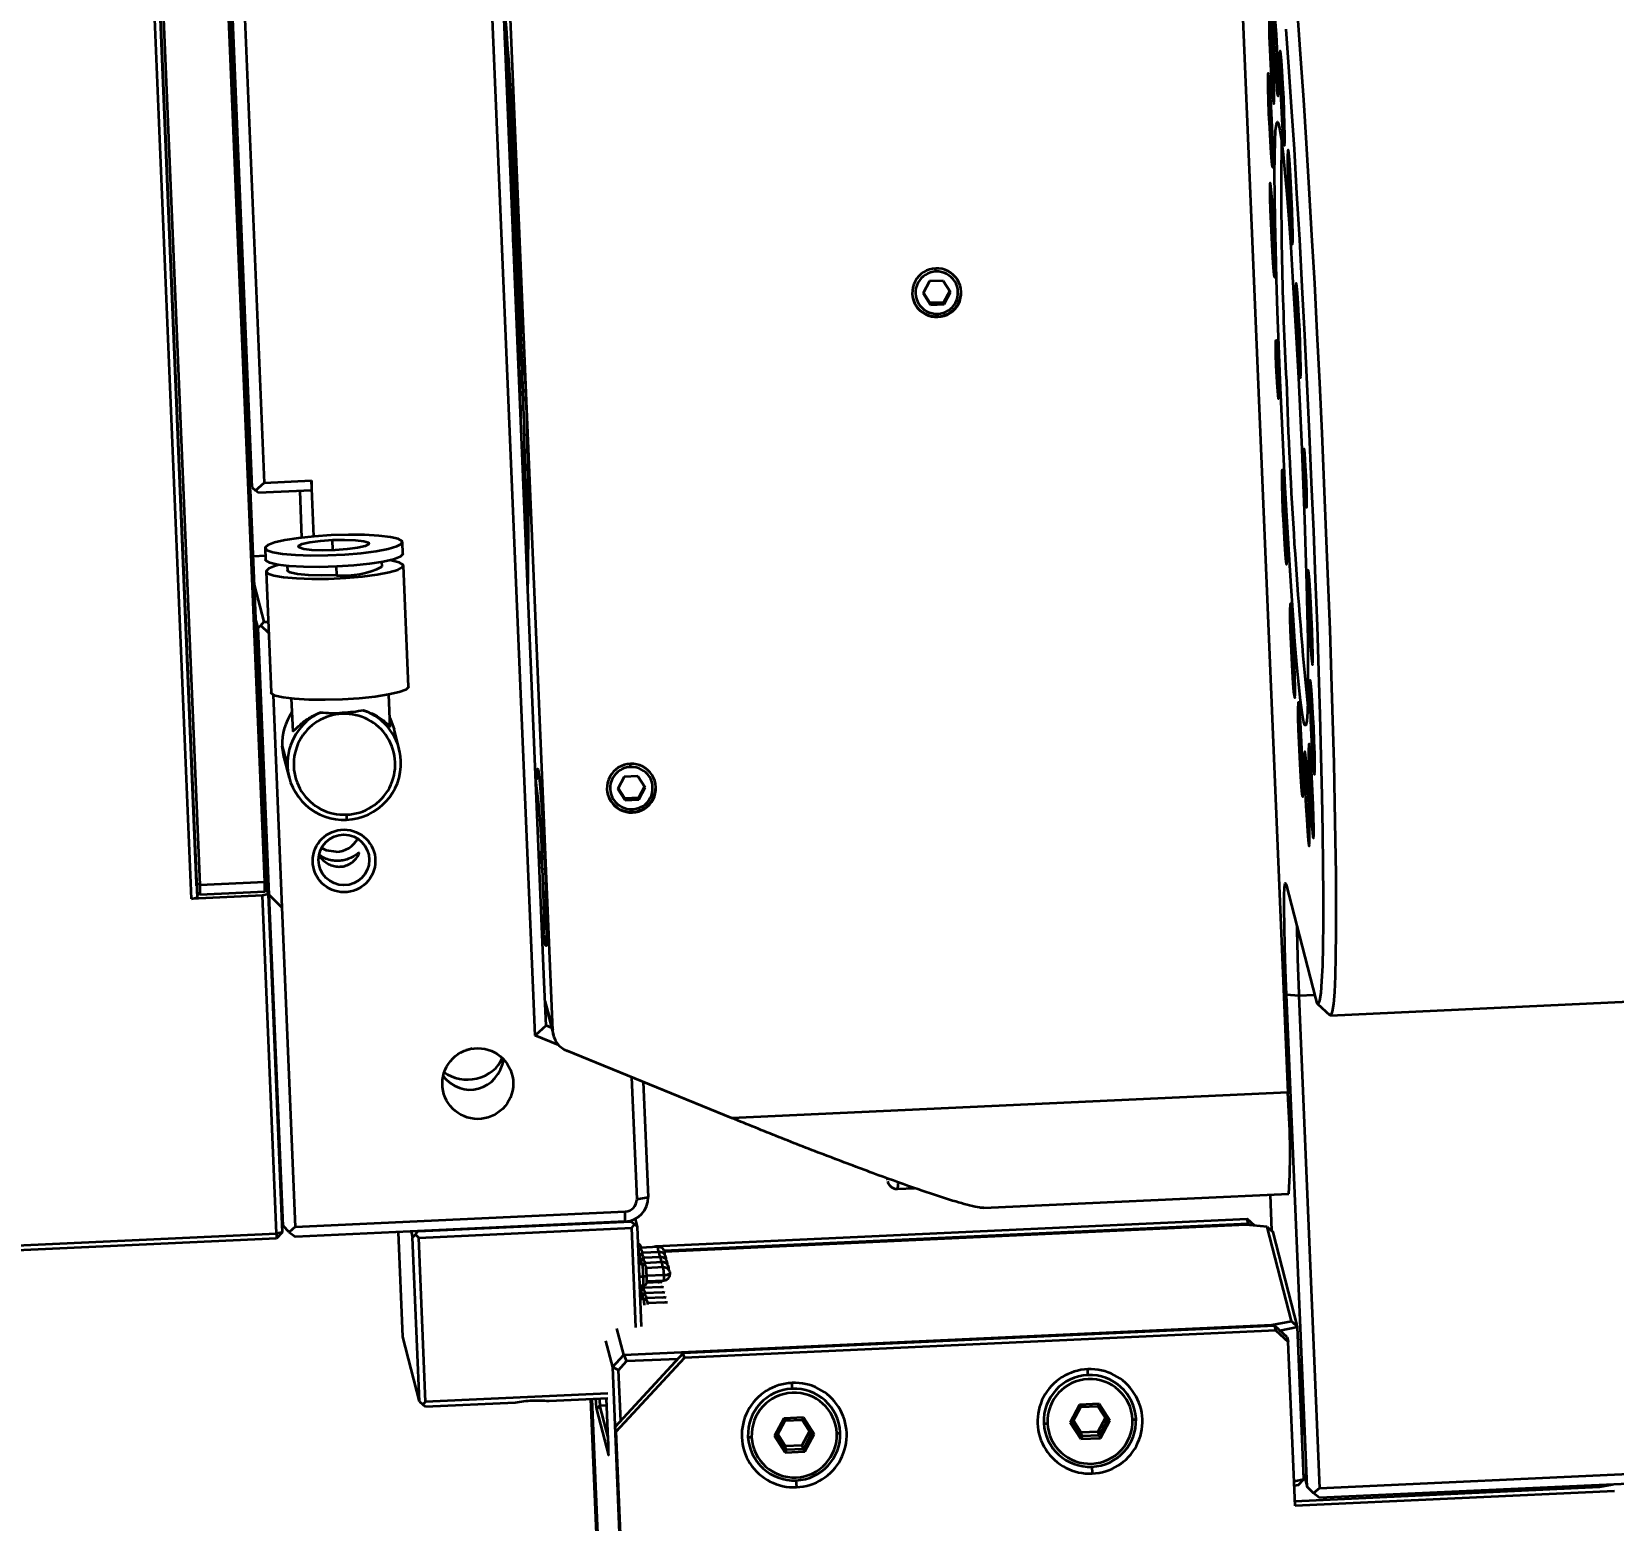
# Model space of a CAD drawing. Header units: millimetres. Extents: x 0 to 420, y 0 to 297.
# Drawn here: x 133.878 to 135.213, y 161.944 to 163.2 of the extents above; entities that cross this region are included whole.
import ezdxf

# ---------------------------------------------------------------- set-up
doc = ezdxf.new("R2010")
doc.units = ezdxf.units.MM
doc.layers.add('尺寸线层', color=150, linetype='Continuous')
doc.styles.add('SLDTEXTSTYLE2', font='TXT', dxfattribs={"width": 0.7})
doc.dimstyles.new('SLDDIMSTYLE0', dxfattribs={"dimtxt": 3.5, "dimasz": 3.302, "dimexe": 0, "dimexo": 0.0625, "dimgap": 0.875, "dimtad": 1, "dimdec": 1, "dimlfac": 100, "dimrnd": 1e-09, "dimzin": 12, "dimdsep": 46, "dimtxsty": 'SLDTEXTSTYLE2', "dimsah": 1, "dimcen": 0.09, "dimadec": 0, "dimazin": 3, "dimtfac": 1, "dimtdec": 3, "dimtofl": 0, "dimtmove": 0, "dimatfit": 3, "dimfxl": 0, "dimfrac": 2, "dimtolj": 1, "dimtzin": 12, "dimarcsym": 0})

# ---------------------------------------------------------------- blocks, each defined once
blk = doc.blocks.new('_D_7')
at = {"layer": '尺寸线层'}
for p, q in [((70.597, 160.4022), (70.597, 246.1922)), ((332.8156, 175.1167), (332.8156, 246.1922)), ((332.8156, 245.1922), (70.597, 245.1922))]:
    blk.add_line(p, q, dxfattribs=at)
for points in [[(70.597, 245.1922), (73.899, 244.6842), (73.899, 245.7002)], [(332.8156, 245.1922), (329.5136, 245.7002), (329.5136, 244.6842)]]:
    blk.add_solid(points, dxfattribs=at)
at = {"layer": '尺寸线层', "insert": (202.8758, 249.704), "char_height": 3.5, "attachment_point": 1, "style": 'SLDTEXTSTYLE2'}
blk.add_mtext('26221.85', dxfattribs=at)

msp = doc.modelspace()

# ---------------------------------------------------------------- linework, layer by layer
at = {"color": 7, "linetype": 'Continuous', "lineweight": 35}
for p, q in [((134.8812, 163.6789), (134.9385, 162.3046)), ((134.3032, 162.3528), (134.2511, 163.6012)), ((134.3181, 162.3571), (134.2675, 163.5694)), ((134.0473, 163.474), (134.0746, 162.8191)), ((134.0132, 162.468), (133.9719, 163.4597)), ((133.9767, 163.4599), (134.018, 162.469)), ((134.0645, 162.8151), (134.0374, 163.4651)), ((134.0176, 162.481), (133.9773, 163.4479)), ((133.9798, 163.4486), (134.0202, 162.4798)), ((134.0752, 162.4823), (134.0347, 163.4512)), ((134.3054, 162.532), (134.2681, 163.4258)), ((134.0381, 163.4064), (134.05, 163.1208)), ((134.0504, 163.1098), (134.0624, 162.8243)), ((134.6415, 162.9972), (134.6413, 162.9998)), ((134.6361, 162.989), (134.6307, 162.9789)), ((134.6307, 162.9789), (134.6369, 162.9692)), ((134.6365, 162.9707), (134.631, 162.9793)), ((134.6476, 162.9895), (134.6361, 162.989)), ((134.6538, 162.9799), (134.6476, 162.9895)), ((134.6532, 162.9809), (134.6481, 162.9712)), ((134.6484, 162.9698), (134.6538, 162.9799)), ((134.6481, 162.9712), (134.6365, 162.9707)), ((134.6365, 162.9707), (134.6369, 162.9692)), ((134.6369, 162.9692), (134.6484, 162.9698)), ((134.6484, 162.9698), (134.6481, 162.9712)), ((134.2904, 162.9646), (134.2924, 162.9647)), ((134.643, 162.9616), (134.643, 162.9593)), ((134.643, 162.9593), (134.6431, 162.959)), ((134.0623, 162.8234), (134.0645, 162.8151)), ((134.0672, 162.8124), (134.0746, 162.8191)), ((134.0746, 162.8191), (134.1146, 162.8209)), ((134.1165, 162.7738), (134.1146, 162.8209)), ((134.1146, 162.8209), (134.1146, 162.8125)), ((134.0628, 162.8132), (134.0747, 162.5277)), ((134.0645, 162.8151), (134.0672, 162.8124)), ((134.0697, 162.8104), (134.0672, 162.8124)), ((134.1146, 162.8125), (134.0697, 162.8104)), ((134.1046, 162.812), (134.1062, 162.7728)), ((134.1326, 162.7621), (134.1322, 162.7708)), ((134.1917, 162.759), (134.1913, 162.7689)), ((134.0757, 162.7574), (134.0652, 162.7569)), ((134.0754, 162.764), (134.0758, 162.7542)), ((134.1741, 162.7484), (134.174, 162.7522)), ((134.0762, 162.7443), (134.0805, 162.6421)), ((134.094, 162.7488), (134.0942, 162.745)), ((134.1353, 162.7483), (134.1356, 162.741)), ((134.1964, 162.6469), (134.1921, 162.7491)), ((134.0662, 162.7328), (134.0742, 162.7016)), ((134.0694, 162.6965), (134.0673, 162.7045)), ((134.0719, 162.6987), (134.0694, 162.6965)), ((134.0719, 162.6987), (134.0742, 162.7016)), ((134.0784, 162.6921), (134.0719, 162.6987)), ((134.0742, 162.7016), (134.078, 162.7018)), ((134.0788, 162.4715), (134.0694, 162.6965)), ((134.0821, 162.6402), (134.0896, 162.4607)), ((134.0975, 162.6369), (134.0987, 162.6093)), ((134.181, 162.6127), (134.1798, 162.6403)), ((134.1405, 162.6249), (134.1406, 162.624)), ((134.1886, 162.5942), (134.1843, 162.6111)), ((134.0899, 162.5969), (134.0942, 162.58)), ((134.0913, 162.5871), (134.0957, 162.5702)), ((134.3838, 162.5792), (134.3837, 162.5818)), ((134.3067, 162.5714), (134.3039, 162.5684)), ((134.3784, 162.571), (134.373, 162.5608)), ((134.3899, 162.5715), (134.3784, 162.571)), ((134.3961, 162.5619), (134.3899, 162.5715)), ((134.373, 162.5608), (134.3792, 162.5512)), ((134.3789, 162.5526), (134.3733, 162.5613)), ((134.3904, 162.5532), (134.3789, 162.5526)), ((134.3789, 162.5526), (134.3792, 162.5512)), ((134.3792, 162.5512), (134.3908, 162.5517)), ((134.3955, 162.5629), (134.3904, 162.5532)), ((134.3904, 162.5532), (134.3908, 162.5517)), ((134.3908, 162.5517), (134.3961, 162.5619)), ((134.1441, 162.539), (134.1441, 162.5348)), ((134.3853, 162.5436), (134.3853, 162.5413)), ((134.3854, 162.5409), (134.3853, 162.5413)), ((134.311, 162.3976), (134.3054, 162.532)), ((134.0752, 162.5166), (134.0766, 162.4832)), ((134.307, 162.5036), (134.3067, 162.5036)), ((134.3093, 162.4935), (134.3116, 162.4933)), ((134.0202, 162.4798), (134.0176, 162.481)), ((134.0176, 162.4789), (134.0176, 162.481)), ((134.0203, 162.4713), (134.0178, 162.4736)), ((134.0202, 162.4798), (134.0752, 162.4823)), ((134.0202, 162.4798), (134.0203, 162.4713)), ((134.0752, 162.4738), (134.0203, 162.4713)), ((134.0779, 162.4718), (134.0731, 162.4708)), ((134.0766, 162.4832), (134.0752, 162.4823)), ((134.0752, 162.4738), (134.0752, 162.4823)), ((134.0766, 162.4755), (134.0752, 162.4738)), ((134.0766, 162.4832), (134.0766, 162.4755)), ((134.0766, 162.4769), (134.0779, 162.4718)), ((134.0779, 162.4718), (134.0898, 162.1865)), ((134.0788, 162.4715), (134.0896, 162.4607)), ((134.0905, 162.1922), (134.0788, 162.4715)), ((134.9371, 162.4801), (134.9618, 162.3843)), ((134.0731, 162.4708), (134.0132, 162.468)), ((134.0132, 162.468), (134.018, 162.469)), ((134.085, 162.1856), (134.0731, 162.4708)), ((134.0896, 162.4607), (134.1008, 162.1913)), ((134.3099, 162.4375), (134.313, 162.4347)), ((134.3125, 162.361), (134.311, 162.3976)), ((134.3116, 162.382), (134.3181, 162.3571)), ((134.3117, 162.38), (134.3187, 162.353)), ((134.9549, 161.9719), (134.9375, 162.3871)), ((134.9479, 162.3861), (134.9375, 162.3871)), ((134.9611, 162.3868), (134.9479, 162.3861)), ((134.9479, 162.3861), (134.9652, 161.9709)), ((134.9637, 162.3795), (134.9741, 162.3699)), ((134.9746, 162.3697), (135.2542, 162.3826)), ((134.3125, 162.361), (134.3032, 162.3528)), ((134.3232, 162.3446), (134.3032, 162.3528)), ((134.3171, 162.3591), (134.3125, 162.361)), ((134.4694, 162.283), (134.3303, 162.3397)), ((134.3847, 162.3175), (134.389, 162.2145)), ((134.3945, 162.3135), (134.3986, 162.2164)), ((134.9385, 162.3046), (134.4694, 162.283)), ((134.6009, 162.231), (134.6005, 162.2315)), ((134.6091, 162.2233), (134.6236, 162.2239)), ((134.6819, 162.2072), (134.9394, 162.2191)), ((134.9236, 162.2183), (134.9248, 162.1881)), ((134.389, 162.2145), (134.3986, 162.2164)), ((134.0894, 162.1962), (134.0905, 162.1922)), ((134.0958, 162.1868), (134.0905, 162.1922)), ((134.1008, 162.1913), (134.0958, 162.1868)), ((134.1008, 162.1913), (134.3794, 162.2041)), ((134.3794, 162.1957), (134.1009, 162.1828)), ((134.2047, 162.1876), (134.3844, 162.1959)), ((134.3794, 162.1957), (134.3794, 162.2041)), ((134.3844, 162.1959), (134.3843, 162.1965)), ((134.3871, 162.1932), (134.3844, 162.1959)), ((134.3848, 162.1903), (134.3871, 162.1932)), ((134.3896, 162.1912), (134.3871, 162.1932)), ((134.3896, 162.1912), (134.3879, 162.198)), ((134.3931, 162.1072), (134.3896, 162.1912)), ((134.4049, 162.175), (134.9042, 162.1981)), ((134.4122, 162.1713), (134.9052, 162.1941)), ((134.9034, 162.193), (134.4126, 162.1703)), ((134.9211, 162.1913), (134.9034, 162.193)), ((134.9052, 162.1941), (134.9042, 162.1981)), ((134.9105, 162.1923), (134.9042, 162.1981)), ((134.9052, 162.1941), (134.9068, 162.1927)), ((134.9416, 162.1118), (134.9211, 162.1913)), ((134.9211, 162.1913), (134.9262, 162.1869)), ((133.5558, 162.1612), (134.085, 162.1856)), ((134.0851, 162.1814), (133.5559, 162.1569)), ((134.0898, 162.1865), (134.085, 162.1856)), ((134.085, 162.1856), (134.0851, 162.1814)), ((134.0898, 162.1865), (134.0851, 162.1814)), ((134.0958, 162.1868), (134.1009, 162.1828)), ((134.1917, 162.0984), (134.188, 162.1868)), ((134.1986, 162.1873), (134.1999, 162.1824)), ((134.1999, 162.1824), (134.2024, 162.1847)), ((134.2057, 162.044), (134.1999, 162.1824)), ((134.2024, 162.1847), (134.2047, 162.1876)), ((134.2051, 162.182), (134.2024, 162.1847)), ((134.2051, 162.182), (134.3848, 162.1903)), ((134.2109, 162.0435), (134.2051, 162.182)), ((134.3883, 162.1062), (134.3848, 162.1903)), ((134.9468, 162.1068), (134.9262, 162.1869)), ((134.3905, 162.1727), (134.3904, 162.1727)), ((134.3917, 162.1684), (134.3906, 162.1683)), ((134.4071, 162.1743), (134.3926, 162.1736)), ((134.4082, 162.17), (134.3937, 162.1693)), ((134.4093, 162.1657), (134.3948, 162.165)), ((134.4049, 162.175), (134.4041, 162.1741)), ((134.4049, 162.175), (134.4051, 162.1742)), ((134.3928, 162.1641), (134.3907, 162.164)), ((134.3939, 162.1598), (134.3909, 162.1597)), ((134.4104, 162.1614), (134.3959, 162.1607)), ((134.4115, 162.1571), (134.397, 162.1564)), ((134.3914, 162.1494), (134.3946, 162.1495)), ((134.3917, 162.1417), (134.3947, 162.1418)), ((134.3929, 162.1387), (134.3918, 162.1387)), ((134.4094, 162.1403), (134.3949, 162.1397)), ((134.3975, 162.1502), (134.412, 162.1508)), ((134.3975, 162.1454), (134.412, 162.1461)), ((134.4083, 162.1446), (134.3975, 162.1441)), ((134.394, 162.1344), (134.392, 162.1343)), ((134.3951, 162.1301), (134.3922, 162.13)), ((134.4105, 162.136), (134.3961, 162.1354)), ((134.4116, 162.1317), (134.3972, 162.1311)), ((134.4127, 162.1274), (134.3983, 162.1268)), ((134.9251, 162.1086), (134.9416, 162.1118)), ((134.9416, 162.1118), (134.9468, 162.1068)), ((134.2057, 162.044), (134.1917, 162.0984)), ((134.3781, 162.0833), (134.3723, 162.1055)), ((134.3781, 162.0833), (134.9251, 162.1086)), ((134.9275, 162.1077), (134.4282, 162.0846)), ((134.9285, 162.1037), (134.4293, 162.0806)), ((134.9256, 162.1076), (134.9251, 162.1086)), ((134.9285, 162.1037), (134.9275, 162.1077)), ((134.9379, 162.0983), (134.9275, 162.1077)), ((134.9285, 162.1037), (134.9389, 162.0942)), ((134.9317, 162.1038), (134.9468, 162.1068)), ((134.9379, 162.0983), (134.9389, 162.0942)), ((134.9522, 161.9783), (134.9468, 162.1068)), ((134.3628, 162.0951), (134.3685, 162.073)), ((134.4282, 162.0846), (134.3708, 162.0225)), ((134.4293, 162.0806), (134.4282, 162.0846)), ((134.9447, 161.9558), (134.9389, 162.0942)), ((134.3685, 162.073), (134.3781, 162.0833)), ((134.3737, 162.0704), (134.3685, 162.073)), ((134.3685, 162.073), (134.3985, 161.3533)), ((134.3718, 162.0185), (134.4293, 162.0806)), ((134.3737, 162.0704), (134.3805, 162.0778)), ((134.3781, 162.0833), (134.3805, 162.0778)), ((134.4237, 162.0797), (134.3805, 162.0778)), ((134.7698, 162.0661), (134.7698, 162.0711)), ((134.9481, 162.0797), (134.948, 162.0797)), ((134.3755, 162.0276), (134.3737, 162.0704)), ((134.5202, 162.0545), (134.5202, 162.0596)), ((134.3646, 162.0506), (134.2109, 162.0435)), ((134.3646, 162.0464), (134.3151, 162.0441)), ((134.3648, 161.6988), (134.3503, 162.0458)), ((134.3656, 161.6989), (134.3512, 162.0458)), ((134.3658, 161.6989), (134.3514, 162.0458)), ((134.365, 162.0118), (134.3636, 162.0464)), ((134.9494, 162.0454), (134.9501, 162.0455)), ((134.2057, 162.044), (134.2084, 162.0413)), ((134.2084, 162.0413), (134.2109, 162.0435)), ((134.2109, 162.0393), (134.2084, 162.0413)), ((134.2864, 162.0428), (134.2109, 162.0393)), ((134.358, 162.0404), (134.3551, 162.0373)), ((134.3551, 162.0373), (134.3651, 161.9987)), ((134.358, 162.0404), (134.3638, 162.0407)), ((134.3649, 162.0135), (134.358, 162.0404)), ((134.7627, 162.041), (134.7549, 162.0263)), ((134.7571, 162.0267), (134.7638, 162.0394)), ((134.7794, 162.0418), (134.7627, 162.041)), ((134.7638, 162.0394), (134.7627, 162.041)), ((134.7638, 162.0394), (134.7782, 162.0401)), ((134.7782, 162.0401), (134.7794, 162.0418)), ((134.7782, 162.0401), (134.786, 162.028)), ((134.7883, 162.0279), (134.7794, 162.0418)), ((134.3718, 162.0185), (134.3708, 162.0225)), ((134.3708, 162.0225), (134.399, 161.3469)), ((134.4005, 161.3314), (134.3718, 162.0185)), ((134.5131, 162.0295), (134.5053, 162.0148)), ((134.5075, 162.0152), (134.5142, 162.0279)), ((134.5298, 162.0303), (134.5131, 162.0295)), ((134.5142, 162.0279), (134.5131, 162.0295)), ((134.5142, 162.0279), (134.5286, 162.0285)), ((134.5286, 162.0285), (134.5298, 162.0303)), ((134.5286, 162.0285), (134.5364, 162.0165)), ((134.5288, 162.0071), (134.5349, 162.0187)), ((134.5387, 162.0163), (134.5298, 162.0303)), ((134.7571, 162.0267), (134.7549, 162.0263)), ((134.7549, 162.0263), (134.7639, 162.0124)), ((134.7649, 162.0147), (134.7571, 162.0267)), ((134.7577, 162.0278), (134.764, 162.018)), ((134.764, 162.018), (134.7784, 162.0186)), ((134.7649, 162.0147), (134.764, 162.018)), ((134.7784, 162.0186), (134.7846, 162.0302)), ((134.7793, 162.0153), (134.7784, 162.0186)), ((134.786, 162.028), (134.7793, 162.0153)), ((134.7806, 162.0131), (134.7883, 162.0279)), ((134.7883, 162.0279), (134.786, 162.028)), ((134.9505, 162.0198), (134.9509, 162.0198)), ((134.5075, 162.0152), (134.5053, 162.0148)), ((134.5053, 162.0148), (134.5143, 162.0008)), ((134.5153, 162.0032), (134.5075, 162.0152)), ((134.5081, 162.0163), (134.5144, 162.0064)), ((134.5144, 162.0064), (134.5288, 162.0071)), ((134.5153, 162.0032), (134.5144, 162.0064)), ((134.5297, 162.0038), (134.5288, 162.0071)), ((134.5364, 162.0165), (134.5297, 162.0038)), ((134.531, 162.0016), (134.5387, 162.0163)), ((134.5387, 162.0163), (134.5364, 162.0165)), ((134.7649, 162.0147), (134.7639, 162.0124)), ((134.7639, 162.0124), (134.7806, 162.0131)), ((134.7793, 162.0153), (134.7649, 162.0147)), ((134.7793, 162.0153), (134.7806, 162.0131)), ((134.3651, 161.9987), (134.3652, 161.9989)), ((134.5153, 162.0032), (134.5143, 162.0008)), ((134.5143, 162.0008), (134.531, 162.0016)), ((134.5297, 162.0038), (134.5153, 162.0032)), ((134.5297, 162.0038), (134.531, 162.0016)), ((134.5234, 161.9774), (134.5239, 161.9716)), ((134.7731, 161.989), (134.7735, 161.9831)), ((134.9438, 161.9766), (134.9522, 161.9783)), ((134.9473, 161.9734), (134.9522, 161.9783)), ((134.952, 161.983), (134.9549, 161.9719)), ((134.9652, 161.9709), (135.2448, 161.9838)), ((134.9473, 161.9734), (134.944, 161.9727)), ((134.9445, 161.9599), (135.2016, 161.9718)), ((135.2143, 161.9683), (134.9447, 161.9558)), ((134.9602, 161.9665), (134.9549, 161.9719)), ((134.9652, 161.9709), (134.9602, 161.9665)), ((134.9652, 161.9625), (134.9602, 161.9665)), ((135.2448, 161.9754), (134.9652, 161.9625)), ((135.1829, 161.9725), (135.183, 161.9709)), ((135.1969, 161.9732), (135.197, 161.9715)), ((135.2016, 161.9718), (135.2124, 161.9739))]:
    msp.add_line(p, q, dxfattribs=at)
at = {"color": 7, "linetype": 'Continuous', "lineweight": 35, "flags": 128}
for points in [[(134.9269, 163.1908), (134.9274, 163.1789), (134.9281, 163.1675), (134.9287, 163.1577), (134.9293, 163.1504), (134.9299, 163.1461), (134.9303, 163.1453), (134.9305, 163.148), (134.9306, 163.154), (134.9304, 163.1628), (134.9301, 163.1735), (134.9296, 163.1853), (134.929, 163.1971), (134.9283, 163.2078), (134.9277, 163.2165), (134.9271, 163.2224), (134.9266, 163.225), (134.9263, 163.224), (134.9261, 163.2196), (134.9262, 163.2121), (134.9265, 163.2022), (134.9269, 163.1908)], [(134.9234, 163.1843), (134.9239, 163.1723), (134.9246, 163.161), (134.9252, 163.1512), (134.9258, 163.1438), (134.9264, 163.1395), (134.9268, 163.1387), (134.927, 163.1414), (134.927, 163.1474), (134.9269, 163.1562), (134.9265, 163.167), (134.9261, 163.1788), (134.9255, 163.1905), (134.9248, 163.2012), (134.9242, 163.2099), (134.9236, 163.2158), (134.9231, 163.2184), (134.9228, 163.2174), (134.9226, 163.213), (134.9227, 163.2055), (134.9229, 163.1957), (134.9234, 163.1843)], [(134.9471, 163.2089), (134.9494, 163.1766), (134.9518, 163.1421), (134.9541, 163.1056), (134.9564, 163.0675), (134.9587, 163.0279), (134.961, 162.9871), (134.9631, 162.9456), (134.9652, 162.9034), (134.9672, 162.861), (134.9691, 162.8187), (134.9708, 162.7768), (134.9724, 162.7355), (134.9739, 162.6951), (134.9752, 162.6561), (134.9763, 162.6185), (134.9773, 162.5828), (134.978, 162.5491), (134.9786, 162.5178), (134.979, 162.4889), (134.9792, 162.4628), (134.9792, 162.4397), (134.9789, 162.4196), (134.9785, 162.4028), (134.9779, 162.3893), (134.9771, 162.3793), (134.9761, 162.3728), (134.975, 162.3699), (134.9741, 162.3699)], [(134.9618, 162.3843), (134.9632, 162.3801), (134.9645, 162.3794), (134.9657, 162.3823), (134.9666, 162.3886), (134.9674, 162.3984), (134.968, 162.4116), (134.9684, 162.4281), (134.9686, 162.4478), (134.9686, 162.4705), (134.9685, 162.4961), (134.9681, 162.5243), (134.9675, 162.5551), (134.9668, 162.5881), (134.9659, 162.6231), (134.9647, 162.6599), (134.9635, 162.6982), (134.962, 162.7377), (134.9605, 162.7781), (134.9587, 162.8193), (134.9569, 162.8607), (134.955, 162.9023), (134.9529, 162.9436), (134.9508, 162.9843), (134.9486, 163.0242), (134.9463, 163.063), (134.9441, 163.1004), (134.9418, 163.1362), (134.9395, 163.17), (134.9372, 163.2016)], [(134.9324, 163.1492), (134.933, 163.1373), (134.9336, 163.1259), (134.9342, 163.1161), (134.9349, 163.1088), (134.9354, 163.1045), (134.9358, 163.1037), (134.936, 163.1064), (134.9361, 163.1124), (134.9359, 163.1212), (134.9356, 163.1319), (134.9351, 163.1437), (134.9345, 163.1555), (134.9338, 163.1662), (134.9332, 163.1749), (134.9326, 163.1808), (134.9321, 163.1834), (134.9318, 163.1824), (134.9317, 163.178), (134.9317, 163.1705), (134.932, 163.1606), (134.9324, 163.1492)], [(134.9224, 163.1305), (134.923, 163.1186), (134.9236, 163.1073), (134.9242, 163.0975), (134.9249, 163.0901), (134.9254, 163.0858), (134.9258, 163.085), (134.926, 163.0877), (134.9261, 163.0937), (134.9259, 163.1025), (134.9256, 163.1133), (134.9251, 163.125), (134.9245, 163.1368), (134.9238, 163.1475), (134.9232, 163.1562), (134.9226, 163.1621), (134.9221, 163.1647), (134.9218, 163.1637), (134.9217, 163.1593), (134.9217, 163.1518), (134.922, 163.1419), (134.9224, 163.1305)], [(134.9321, 162.9052), (134.931, 162.9348), (134.9299, 162.9634), (134.9291, 162.9907), (134.9284, 163.0163), (134.9279, 163.0398), (134.9276, 163.0609), (134.9274, 163.0794), (134.9275, 163.0948), (134.9278, 163.1071), (134.9283, 163.1161), (134.9289, 163.1215), (134.9298, 163.1235), (134.9308, 163.1218), (134.9319, 163.1166), (134.9332, 163.1079), (134.9346, 163.0959), (134.9361, 163.0806), (134.9377, 163.0624), (134.9393, 163.0415), (134.941, 163.0182), (134.9426, 162.9927), (134.9443, 162.9655), (134.9459, 162.937), (134.9475, 162.9075), (134.9489, 162.8774), (134.9503, 162.8473), (134.9516, 162.8174), (134.9527, 162.7882), (134.9536, 162.7602), (134.9544, 162.7337), (134.955, 162.7091), (134.9554, 162.6868), (134.9556, 162.667), (134.9556, 162.65), (134.9555, 162.6361), (134.9551, 162.6254), (134.9545, 162.6182), (134.9538, 162.6145), (134.9529, 162.6144), (134.9518, 162.6178), (134.9506, 162.6248), (134.9492, 162.6352), (134.9478, 162.6488), (134.9462, 162.6656), (134.9446, 162.6852), (134.943, 162.7073), (134.9413, 162.7318), (134.9396, 162.7581), (134.938, 162.7861), (134.9364, 162.8151), (134.9349, 162.845), (134.9335, 162.8751), (134.9321, 162.9052)], [(134.9391, 163.0658), (134.9396, 163.0539), (134.9403, 163.0425), (134.9409, 163.0327), (134.9416, 163.0253), (134.9421, 163.0211), (134.9425, 163.0202), (134.9427, 163.023), (134.9428, 163.029), (134.9426, 163.0378), (134.9423, 163.0485), (134.9418, 163.0603), (134.9412, 163.0721), (134.9405, 163.0828), (134.9399, 163.0915), (134.9393, 163.0974), (134.9388, 163.0999), (134.9385, 163.099), (134.9384, 163.0946), (134.9384, 163.0871), (134.9387, 163.0772), (134.9391, 163.0658)], [(134.9241, 163.0378), (134.9247, 163.0259), (134.9253, 163.0145), (134.926, 163.0047), (134.9266, 162.9974), (134.9271, 162.9931), (134.9275, 162.9923), (134.9278, 162.995), (134.9278, 163.001), (134.9276, 163.0098), (134.9273, 163.0205), (134.9268, 163.0323), (134.9262, 163.0441), (134.9256, 163.0548), (134.9249, 163.0635), (134.9243, 163.0694), (134.9238, 163.072), (134.9235, 163.071), (134.9234, 163.0666), (134.9234, 163.0591), (134.9237, 163.0492), (134.9241, 163.0378)], [(134.2869, 162.9781), (134.2858, 163.0047), (134.2848, 163.0244)], [(134.9459, 162.9532), (134.9465, 162.9413), (134.9471, 162.93), (134.9478, 162.9202), (134.9484, 162.9128), (134.9489, 162.9085), (134.9493, 162.9077), (134.9496, 162.9104), (134.9496, 162.9164), (134.9494, 162.9252), (134.9491, 162.936), (134.9486, 162.9477), (134.948, 162.9595), (134.9474, 162.9702), (134.9467, 162.9789), (134.9461, 162.9848), (134.9456, 162.9874), (134.9453, 162.9864), (134.9452, 162.982), (134.9453, 162.9745), (134.9455, 162.9646), (134.9459, 162.9532)], [(134.2886, 162.9334), (134.288, 162.952), (134.2869, 162.9781)], [(134.9307, 162.9109), (134.931, 162.9017), (134.9311, 162.8945), (134.9311, 162.8903), (134.9308, 162.8898), (134.9303, 162.893), (134.9298, 162.8996), (134.9293, 162.9084), (134.9288, 162.9181), (134.9285, 162.9273), (134.9284, 162.9345), (134.9284, 162.9387), (134.9287, 162.9392), (134.9291, 162.936), (134.9297, 162.9295), (134.9302, 162.9207), (134.9307, 162.9109)], [(134.9524, 162.8265), (134.9529, 162.8168), (134.9534, 162.808), (134.954, 162.8015), (134.9544, 162.7982), (134.9547, 162.7988), (134.9547, 162.803), (134.9546, 162.8102), (134.9543, 162.8194), (134.9538, 162.8291), (134.9533, 162.8379), (134.9528, 162.8444), (134.9523, 162.8477), (134.952, 162.8472), (134.952, 162.843), (134.9521, 162.8357), (134.9524, 162.8265)], [(134.9342, 162.7957), (134.9348, 162.7838), (134.9354, 162.7724), (134.9361, 162.7626), (134.9367, 162.7552), (134.9372, 162.7509), (134.9376, 162.7501), (134.9379, 162.7528), (134.9379, 162.7589), (134.9377, 162.7676), (134.9374, 162.7784), (134.9369, 162.7902), (134.9363, 162.802), (134.9357, 162.8127), (134.935, 162.8213), (134.9344, 162.8272), (134.9339, 162.8298), (134.9336, 162.8289), (134.9335, 162.8244), (134.9335, 162.817), (134.9338, 162.8071), (134.9342, 162.7957)], [(134.1312, 162.7748), (134.1169, 162.7738), (134.1036, 162.7724), (134.0921, 162.7707), (134.0833, 162.7687), (134.0776, 162.7665), (134.0754, 162.7643), (134.0769, 162.7623), (134.0818, 162.7605), (134.0901, 162.7591), (134.101, 162.7582), (134.114, 162.7578), (134.1282, 162.7579), (134.1427, 162.7586), (134.1566, 162.7597), (134.1691, 162.7613), (134.1793, 162.7632), (134.1866, 162.7654), (134.1906, 162.7675), (134.191, 162.7697), (134.1878, 162.7716), (134.1811, 162.7732), (134.1714, 162.7743), (134.1594, 162.775), (134.1457, 162.7752), (134.1312, 162.7748)], [(134.1344, 162.7622), (134.1241, 162.762), (134.1149, 162.7623), (134.108, 162.7631), (134.104, 162.7644), (134.1036, 162.7658), (134.1068, 162.7674), (134.1132, 162.7689), (134.1221, 162.77), (134.1322, 162.7708)], [(134.1322, 162.7708), (134.1425, 162.771), (134.1517, 162.7706), (134.1587, 162.7698), (134.1626, 162.7686), (134.163, 162.7671), (134.1598, 162.7655), (134.1534, 162.7641), (134.1446, 162.7629), (134.1344, 162.7622)], [(134.1359, 162.7483), (134.1214, 162.7479), (134.1077, 162.748), (134.0957, 162.7487), (134.086, 162.7499), (134.0793, 162.7515), (134.0761, 162.7534), (134.0758, 162.7542)], [(134.0872, 162.7497), (134.0841, 162.7489), (134.0784, 162.7467), (134.0762, 162.7445), (134.0777, 162.7425), (134.0827, 162.7407), (134.0909, 162.7393), (134.1019, 162.7384), (134.1148, 162.738), (134.129, 162.7381), (134.1435, 162.7388), (134.1575, 162.74), (134.1699, 162.7416), (134.1801, 162.7435), (134.1875, 162.7456), (134.1914, 162.7478), (134.1918, 162.7499), (134.1886, 162.7518), (134.1819, 162.7534), (134.1807, 162.7536)], [(134.1917, 162.759), (134.1917, 162.7587), (134.1895, 162.7566), (134.1838, 162.7544), (134.175, 162.7524), (134.1635, 162.7506), (134.1502, 162.7492), (134.1359, 162.7483)], [(134.1356, 162.741), (134.1232, 162.7407), (134.1119, 162.741), (134.1027, 162.7418), (134.0966, 162.7432), (134.0942, 162.7448), (134.0942, 162.745)], [(134.956, 162.7111), (134.9566, 162.6992), (134.9572, 162.6878), (134.9579, 162.678), (134.9585, 162.6707), (134.959, 162.6664), (134.9594, 162.6655), (134.9597, 162.6683), (134.9597, 162.6743), (134.9595, 162.6831), (134.9592, 162.6938), (134.9587, 162.7056), (134.9581, 162.7174), (134.9575, 162.7281), (134.9568, 162.7368), (134.9562, 162.7427), (134.9557, 162.7452), (134.9554, 162.7443), (134.9553, 162.7399), (134.9554, 162.7324), (134.9556, 162.7225), (134.956, 162.7111)], [(134.9411, 162.6831), (134.9416, 162.6712), (134.9422, 162.6598), (134.9429, 162.65), (134.9435, 162.6427), (134.9441, 162.6384), (134.9445, 162.6376), (134.9447, 162.6403), (134.9447, 162.6463), (134.9446, 162.6551), (134.9442, 162.6658), (134.9438, 162.6776), (134.9432, 162.6894), (134.9425, 162.7001), (134.9418, 162.7088), (134.9413, 162.7147), (134.9408, 162.7173), (134.9405, 162.7163), (134.9403, 162.7119), (134.9404, 162.7044), (134.9406, 162.6945), (134.9411, 162.6831)], [(134.1964, 162.6469), (134.1964, 162.6466), (134.1942, 162.6444), (134.1885, 162.6423), (134.1796, 162.6403), (134.1682, 162.6385), (134.1549, 162.6371), (134.1406, 162.6362)], [(134.9578, 162.6184), (134.9583, 162.6065), (134.9589, 162.5951), (134.9596, 162.5853), (134.9602, 162.5779), (134.9608, 162.5737), (134.9612, 162.5728), (134.9614, 162.5756), (134.9614, 162.5816), (134.9613, 162.5903), (134.9609, 162.6011), (134.9604, 162.6129), (134.9598, 162.6247), (134.9592, 162.6354), (134.9585, 162.644), (134.9579, 162.6499), (134.9575, 162.6525), (134.9572, 162.6516), (134.957, 162.6471), (134.9571, 162.6397), (134.9573, 162.6298), (134.9578, 162.6184)], [(134.1406, 162.6362), (134.1261, 162.6358), (134.1124, 162.6359), (134.1003, 162.6366), (134.0907, 162.6378), (134.084, 162.6394), (134.0808, 162.6413), (134.0805, 162.6421)], [(134.9478, 162.5997), (134.9483, 162.5878), (134.9489, 162.5764), (134.9496, 162.5666), (134.9502, 162.5592), (134.9508, 162.555), (134.9512, 162.5541), (134.9514, 162.5569), (134.9514, 162.5629), (134.9513, 162.5717), (134.9509, 162.5824), (134.9504, 162.5942), (134.9498, 162.606), (134.9492, 162.6167), (134.9485, 162.6254), (134.9479, 162.6312), (134.9475, 162.6338), (134.9472, 162.6329), (134.947, 162.6285), (134.9471, 162.621), (134.9473, 162.6111), (134.9478, 162.5997)], [(134.1807, 162.6207), (134.1813, 162.6193), (134.1843, 162.6111)], [(134.0913, 162.5871), (134.0912, 162.5877), (134.0899, 162.5969)], [(134.9533, 162.5581), (134.9538, 162.5462), (134.9545, 162.5348), (134.9551, 162.525), (134.9557, 162.5176), (134.9563, 162.5134), (134.9567, 162.5125), (134.9569, 162.5153), (134.957, 162.5213), (134.9568, 162.5301), (134.9565, 162.5408), (134.956, 162.5526), (134.9554, 162.5644), (134.9547, 162.5751), (134.9541, 162.5838), (134.9535, 162.5896), (134.953, 162.5922), (134.9527, 162.5913), (134.9525, 162.5869), (134.9526, 162.5794), (134.9529, 162.5695), (134.9533, 162.5581)], [(134.9568, 162.5647), (134.9573, 162.5527), (134.958, 162.5414), (134.9586, 162.5316), (134.9593, 162.5242), (134.9598, 162.5199), (134.9602, 162.5191), (134.9604, 162.5218), (134.9605, 162.5278), (134.9603, 162.5366), (134.96, 162.5474), (134.9595, 162.5592), (134.9589, 162.5709), (134.9582, 162.5816), (134.9576, 162.5903), (134.957, 162.5962), (134.9565, 162.5988), (134.9562, 162.5978), (134.956, 162.5934), (134.9561, 162.5859), (134.9564, 162.5761), (134.9568, 162.5647)], [(134.3048, 162.5694), (134.3049, 162.5745), (134.3053, 162.5777), (134.3058, 162.5772), (134.3065, 162.5729), (134.3073, 162.5652), (134.3082, 162.5543), (134.3091, 162.5408), (134.31, 162.5255), (134.3109, 162.509), (134.3117, 162.4923)], [(134.1355, 162.5076), (134.1272, 162.5088), (134.1228, 162.511)], [(134.3067, 162.5036), (134.3066, 162.5055), (134.3066, 162.5069), (134.3066, 162.5078), (134.3067, 162.5079), (134.3068, 162.5072), (134.3069, 162.5059), (134.307, 162.5041), (134.3071, 162.5022)], [(134.3071, 162.5022), (134.3071, 162.5004), (134.3072, 162.4989), (134.3072, 162.4981), (134.3071, 162.498), (134.307, 162.4986), (134.3069, 162.4999), (134.3068, 162.5017), (134.3067, 162.5036)], [(134.3093, 162.4935), (134.3099, 162.4783), (134.3103, 162.4645), (134.3105, 162.453), (134.3105, 162.4443), (134.3103, 162.439), (134.3099, 162.4375), (134.3093, 162.4398), (134.3092, 162.4403)], [(134.3117, 162.4923), (134.3123, 162.476), (134.3127, 162.4612), (134.313, 162.4484), (134.313, 162.4383), (134.3129, 162.4315), (134.3125, 162.4283), (134.312, 162.4289), (134.3113, 162.4331), (134.3109, 162.4366)], [(134.9375, 162.3871), (134.9367, 162.408), (134.9361, 162.4275), (134.9357, 162.4449), (134.9355, 162.4594), (134.9356, 162.4705), (134.9358, 162.4779), (134.9363, 162.4811), (134.9371, 162.4801)], [(134.2501, 162.3416), (134.2465, 162.3405), (134.2448, 162.3402)], [(134.4128, 162.1679), (134.4128, 162.1679), (134.4128, 162.169)], [(134.4139, 162.1636), (134.4139, 162.1636), (134.4139, 162.1647)], [(134.415, 162.1593), (134.415, 162.1593), (134.415, 162.1604)], [(134.4161, 162.155), (134.4161, 162.1551), (134.4161, 162.1561)], [(134.392, 162.1417), (134.3922, 162.1394), (134.3922, 162.1387)], [(134.3651, 161.9987), (134.3652, 161.9986), (134.3653, 161.999), (134.3653, 162.0001), (134.3653, 162.0016), (134.3653, 162.0037), (134.3652, 162.0061), (134.3651, 162.0089), (134.365, 162.0118)]]:
    msp.add_lwpolyline(points, dxfattribs=at)
at = {"color": 7, "linetype": 'Continuous', "lineweight": 35}
for centre, radius in [((134.142, 162.5), 0.0264), ((134.1419, 162.5008), 0.0214), ((134.2549, 162.3121), 0.0299)]:
    msp.add_circle(centre, radius, dxfattribs=at)
for centre, radius, start, end in [((127.8057, 162.7187), 6.4914, 2.1719, 4.66408), ((126.4028, 162.6459), 7.8941, 2.31382, 3.98401), ((137.9398, 163.0662), 3.0068, 179.2156, 183.0789), ((134.6421, 162.9794), 0.0205, 91.9236, 272.8538), ((134.6421, 162.9794), 0.0178, 91.9236, 272.8538), ((134.6424, 162.9794), 0.0205, 271.9236, 92.8538), ((134.6424, 162.9794), 0.0178, 271.9236, 92.8538), ((134.6422, 162.9799), 0.0206, 272.2286, 14.1274), ((134.6419, 162.9798), 0.0205, 194.6512, 272.9415), ((129.1164, 162.7265), 5.1795, 0.3997, 2.6345), ((131.078, 162.7826), 3.2196, 359.0587, 3.2413), ((138.9878, 163.0323), 4.0524, 181.8039, 185.6925), ((134.1413, 162.8156), 0.0749, 265.6962, 296.037), ((134.1372, 162.5988), 0.0474, 145.925, 182.3254), ((134.142, 162.5818), 0.0478, 114.3958, 182.1897), ((134.142, 162.5815), 0.0425, 91.9696, 272.8078), ((134.1427, 162.5815), 0.0425, 271.9696, 92.8078), ((134.1429, 162.5824), 0.0472, 2.4909, 70.8012), ((134.1417, 162.5822), 0.0475, 182.6364, 272.9773), ((134.1421, 162.5827), 0.048, 272.4019, 2.056), ((134.3844, 162.5614), 0.0205, 91.9236, 272.8538), ((134.3844, 162.5614), 0.0178, 91.9236, 272.8538), ((134.3847, 162.5614), 0.0205, 271.9236, 92.8538), ((134.3847, 162.5614), 0.0178, 271.9236, 92.8538), ((133.7574, 162.4909), 0.5519, 0.2744, 8.0662), ((134.3845, 162.5619), 0.0206, 272.2286, 14.1274), ((134.3843, 162.5618), 0.0205, 194.6512, 272.9415), ((134.1345, 162.5292), 0.0216, 272.5712, 331.4036), ((137.0589, 162.4791), 2.113, 180.9261, 182.5222), ((134.3377, 162.3579), 0.0197, 182.4768, 247.9751), ((134.3475, 162.2554), 0.593, 356.4816, 4.7584), ((134.5952, 162.2271), 0.0145, 344.4305, 2.4652), ((134.3786, 162.2157), 0.02, 272.4019, 2.056), ((134.379, 162.2141), 0.01, 272.402, 2.0556), ((134.3619, 162.1676), 0.0291, 1.469, 10.0287), ((134.363, 162.1633), 0.0291, 1.469, 10.0287), ((134.4073, 162.1688), 0.0055, 2.3887, 92.6445), ((134.3675, 162.1688), 0.0399, 1.6967, 7.9301), ((134.4084, 162.1645), 0.0055, 2.3887, 92.6445), ((134.3686, 162.1645), 0.0399, 1.6967, 7.9301), ((134.4095, 162.1602), 0.0055, 2.3887, 92.6445), ((134.3698, 162.1602), 0.0399, 1.6967, 7.9301), ((134.4121, 162.1694), 0.000819, 271.3515, 333.3453), ((134.4132, 162.1651), 0.000819, 271.3515, 333.3453), ((134.3641, 162.159), 0.0291, 1.469, 10.0287), ((134.3122, 162.1487), 0.0824, 0.5744, 7.7412), ((134.4107, 162.1559), 0.0055, 2.3887, 92.6445), ((134.3709, 162.1559), 0.0399, 1.6967, 7.9301), ((134.4118, 162.1516), 0.0055, 2.3887, 92.6445), ((134.3616, 162.1503), 0.0504, 0.5744, 7.7412), ((134.4129, 162.1599), 0.00917, 264.0319, 298.2256), ((134.4118, 162.1516), 0.0055, 272.6445, 2.3887), ((134.4143, 162.1608), 0.000819, 271.3515, 333.3453), ((134.4154, 162.1565), 0.000819, 271.3515, 333.3453), ((134.3642, 162.1336), 0.0291, 1.469, 10.0287), ((134.3951, 162.1545), 0.005, 264.0319, 298.2256), ((134.3414, 162.1451), 0.0534, 356.4816, 4.7584), ((134.4086, 162.1391), 0.0055, 69.1307, 92.6445), ((134.4041, 162.1435), 0.00432, 2.6404, 14.4538), ((134.4097, 162.1348), 0.0055, 69.1307, 92.6445), ((134.4052, 162.1392), 0.00432, 2.6404, 14.4538), ((134.3795, 162.1481), 0.0326, 356.4816, 4.7584), ((134.3653, 162.1294), 0.0291, 1.469, 10.0287), ((134.3627, 162.1245), 0.0329, 0.9388, 9.889), ((134.4108, 162.1305), 0.0055, 68.1376, 92.6445), ((134.4063, 162.1349), 0.00432, 2.6404, 14.4538), ((134.4119, 162.1262), 0.0055, 68.1376, 92.6445), ((134.4075, 162.1307), 0.00432, 2.6404, 14.4538), ((134.413, 162.122), 0.0055, 68.1376, 92.6445), ((134.4086, 162.1264), 0.00432, 2.6404, 14.4538), ((134.7713, 162.0271), 0.044, 91.9763, 272.8011), ((134.7719, 162.0271), 0.044, 271.9763, 92.8011), ((134.0785, 162.0115), 0.8722, 2.1364, 4.6829), ((134.5217, 162.0155), 0.044, 91.9763, 272.8011), ((134.5223, 162.0156), 0.044, 271.9763, 92.8011), ((134.7715, 162.0272), 0.039, 3.0636, 182.2254), ((134.7716, 162.0268), 0.036, 3.0636, 182.2254), ((134.4396, 162.0491), 0.0853, 182.1115, 187.9291), ((134.4175, 162.0488), 0.0601, 182.6287, 188.0527), ((134.5219, 162.0157), 0.039, 3.0636, 182.2254), ((134.522, 162.0153), 0.036, 3.0636, 182.2254), ((134.48, 162.0183), 0.4708, 359.1975, 3.1294), ((134.5219, 162.0163), 0.039, 183.0636, 2.2254), ((134.5585, 162.0222), 0.005, 264.0319, 298.2256), ((134.7715, 162.0278), 0.039, 183.0636, 2.2254), ((134.7347, 162.0315), 0.00615, 249.9552, 279.3486), ((134.7716, 162.0274), 0.036, 183.0636, 2.2254), ((134.8081, 162.0337), 0.005, 264.0319, 298.2256), ((134.4851, 162.02), 0.00615, 249.9552, 279.3486), ((134.522, 162.0158), 0.036, 183.0636, 2.2254)]:
    msp.add_arc(centre, radius, start, end, dxfattribs=at)
for centre, major_axis, ratio, start_param, end_param in [((134.2474, 162.3409), (-0.005, 0.0337), 0.879333, 2.158435, 4.335224), ((134.2474, 162.3409), (0.0297, 0.0044), 0.841788, 3.813905, 5.821693), ((144.5822, -1830.271), (-10.2775, 1992.3156), 0.006989, 0.000287, 0.001317), ((144.0769, -1732.3628), (-9.7722, 1894.4074), 0.007167, 6.282423, 6.28348)]:
    msp.add_ellipse(centre, major_axis=major_axis, ratio=ratio, start_param=start_param, end_param=end_param, dxfattribs=at)
for points, knots in [([(134.05, 163.1153), (134.0499, 163.1163), (134.0499, 163.1182), (134.05, 163.12), (134.05, 163.1208)], [0, 0, 0, 0, 0.558961, 1, 1, 1, 1]), ([(134.0504, 163.1098), (134.0503, 163.1108), (134.0501, 163.1126), (134.05, 163.1145), (134.05, 163.1153)], [0, 0, 0, 0, 0.560922, 1, 1, 1, 1]), ([(134.2824, 163.083), (134.2829, 163.0742), (134.2841, 163.0522), (134.286, 163.0153), (134.2872, 162.9882), (134.2877, 162.975)], [0, 0, 0, 0, 0.257082, 0.639343, 1, 1, 1, 1]), ([(134.2877, 162.975), (134.2883, 162.962), (134.2893, 162.9353), (134.2904, 162.9012), (134.2909, 162.8825), (134.291, 162.875)], [0, 0, 0, 0, 0.360643, 0.742887, 1, 1, 1, 1]), ([(134.0623, 162.8187), (134.0623, 162.8197), (134.0623, 162.8216), (134.0623, 162.8234), (134.0624, 162.8243)], [0, 0, 0, 0, 0.558961, 1, 1, 1, 1]), ([(134.0628, 162.8132), (134.0627, 162.8142), (134.0625, 162.816), (134.0624, 162.8179), (134.0623, 162.8187)], [0, 0, 0, 0, 0.5609221, 1, 1, 1, 1]), ([(134.0987, 162.6103), (134.0987, 162.61), (134.0988, 162.6095), (134.0997, 162.6101), (134.1019, 162.612), (134.1063, 162.6164), (134.1133, 162.6213), (134.1196, 162.6242), (134.1222, 162.6253)], [0, 0, 0, 0, 0.083482, 0.190095, 0.311647, 0.542383, 0.810623, 1, 1, 1, 1]), ([(134.1222, 162.6253), (134.1252, 162.6251), (134.1311, 162.6245), (134.1374, 162.6248), (134.1405, 162.6249)], [0, 0, 0, 0, 0.499916, 1, 1, 1, 1]), ([(134.1584, 162.627), (134.1556, 162.6265), (134.1499, 162.6254), (134.1437, 162.6251), (134.1405, 162.6249)], [0, 0, 0, 0, 0.499911, 1, 1, 1, 1]), ([(134.1584, 162.627), (134.1617, 162.6258), (134.1684, 162.6234), (134.1753, 162.6187), (134.1792, 162.6149), (134.1809, 162.6133), (134.1809, 162.6136), (134.1809, 162.6138)], [0, 0, 0, 0, 0.249856, 0.499121, 0.750951, 0.882802, 1, 1, 1, 1]), ([(134.0747, 162.5221), (134.0747, 162.5231), (134.0746, 162.525), (134.0747, 162.5268), (134.0747, 162.5277)], [0, 0, 0, 0, 0.558961, 1, 1, 1, 1]), ([(134.0752, 162.5166), (134.0751, 162.5176), (134.0749, 162.5194), (134.0748, 162.5213), (134.0747, 162.5221)], [0, 0, 0, 0, 0.560922, 1, 1, 1, 1]), ([(134.1387, 162.4952), (134.1379, 162.4951), (134.1356, 162.4951), (134.1318, 162.4959), (134.1276, 162.4979), (134.124, 162.5007), (134.1216, 162.5034), (134.1206, 162.505), (134.1207, 162.5053), (134.1221, 162.5043), (134.1252, 162.5023), (134.1299, 162.5006), (134.1343, 162.5), (134.1383, 162.5), (134.1423, 162.5006), (134.1471, 162.5021), (134.1512, 162.5044), (134.1537, 162.5064), (134.1547, 162.5069), (134.1547, 162.5061), (134.1536, 162.5037), (134.1508, 162.5001), (134.1464, 162.497), (134.142, 162.4954), (134.1395, 162.4952), (134.1387, 162.4952)], [0, 0, 0, 0, 0.020447, 0.060514, 0.103497, 0.154825, 0.206219, 0.240485, 0.274941, 0.31628, 0.376462, 0.437607, 0.480186, 0.500125, 0.543644, 0.586987, 0.645224, 0.704288, 0.738654, 0.773229, 0.813867, 0.873422, 0.934166, 0.977142, 1, 1, 1, 1]), ([(134.6819, 162.2073), (134.6808, 162.2073), (134.6782, 162.2073), (134.6679, 162.2097), (134.6494, 162.2151), (134.6215, 162.2245), (134.5875, 162.2368), (134.5493, 162.2512), (134.5095, 162.2667), (134.4826, 162.2776), (134.4694, 162.283)], [0, 0, 0, 0, 0.041829, 0.101754, 0.210607, 0.343697, 0.497368, 0.664038, 0.834474, 1, 1, 1, 1]), ([(134.6007, 162.2298), (134.6008, 162.2295), (134.601, 162.2289), (134.6015, 162.2276), (134.6026, 162.2259), (134.6045, 162.2243), (134.6068, 162.2233), (134.6084, 162.2233), (134.6091, 162.2234)], [0, 0, 0, 0, 0.202223, 0.356855, 0.502642, 0.677419, 0.87126, 1, 1, 1, 1]), ([(134.3928, 162.1717), (134.3928, 162.1723), (134.3927, 162.1735), (134.3927, 162.1741), (134.3925, 162.1748), (134.3923, 162.1753), (134.3919, 162.1759), (134.3913, 162.1765), (134.3906, 162.1769), (134.3902, 162.1769), (134.3902, 162.1769)], [0, 0, 0, 0, 0.24376, 0.547247, 0.607666, 0.667727, 0.757604, 0.866073, 0.987235, 1, 1, 1, 1]), ([(134.3939, 162.1674), (134.3939, 162.1679), (134.3938, 162.1692), (134.3938, 162.1698), (134.3936, 162.1705), (134.3934, 162.171), (134.393, 162.1716), (134.3924, 162.1722), (134.3915, 162.1726), (134.3909, 162.1726), (134.3906, 162.1726)], [0, 0, 0, 0, 0.232767, 0.508337, 0.563198, 0.617734, 0.699343, 0.797834, 0.90785, 1, 1, 1, 1]), ([(134.395, 162.1631), (134.395, 162.1637), (134.3949, 162.1649), (134.3949, 162.1655), (134.3947, 162.1662), (134.3945, 162.1667), (134.3941, 162.1673), (134.3935, 162.1679), (134.3926, 162.1683), (134.392, 162.1683), (134.3917, 162.1683)], [0, 0, 0, 0, 0.223896, 0.502652, 0.558148, 0.613314, 0.695867, 0.795496, 0.906785, 1, 1, 1, 1]), ([(134.3962, 162.1589), (134.3961, 162.1594), (134.396, 162.1606), (134.396, 162.1612), (134.3958, 162.1619), (134.3956, 162.1624), (134.3952, 162.163), (134.3946, 162.1636), (134.3937, 162.1641), (134.3931, 162.1641), (134.3928, 162.1641)], [0, 0, 0, 0, 0.223896, 0.502652, 0.558148, 0.613314, 0.695867, 0.795496, 0.906785, 1, 1, 1, 1]), ([(134.3975, 162.1501), (134.3975, 162.1508), (134.3974, 162.1523), (134.3973, 162.1544), (134.3971, 162.1563), (134.3971, 162.1569), (134.3969, 162.1576), (134.3967, 162.1581), (134.3964, 162.1587), (134.3957, 162.1593), (134.3948, 162.1598), (134.3942, 162.1598), (134.3939, 162.1598)], [0, 0, 0, 0, 0.152767, 0.318822, 0.487717, 0.671715, 0.708346, 0.74476, 0.799251, 0.865013, 0.938472, 1, 1, 1, 1]), ([(134.3962, 162.1342), (134.3962, 162.1345), (134.3961, 162.1354), (134.3961, 162.1358), (134.3959, 162.1365), (134.3958, 162.137), (134.3954, 162.1377), (134.3947, 162.1383), (134.3938, 162.1387), (134.3932, 162.1387), (134.3929, 162.1387)], [0, 0, 0, 0, 0.126832, 0.440451, 0.502887, 0.564952, 0.65783, 0.76992, 0.895127, 1, 1, 1, 1]), ([(134.3951, 162.1385), (134.3951, 162.1388), (134.395, 162.1397), (134.395, 162.1401), (134.3948, 162.1408), (134.3947, 162.1412), (134.3945, 162.1415), (134.3945, 162.1416)], [0, 0, 0, 0, 0.207448, 0.720407, 0.822529, 0.924044, 1, 1, 1, 1]), ([(134.3947, 162.1418), (134.3948, 162.1418), (134.3952, 162.1418), (134.3959, 162.1421), (134.3966, 162.1426), (134.3971, 162.1431), (134.3974, 162.1437), (134.3975, 162.1441), (134.3976, 162.1444), (134.3976, 162.1447), (134.3976, 162.1453), (134.3976, 162.1464), (134.3976, 162.1483), (134.3975, 162.1495), (134.3975, 162.1501)], [0, 0, 0, 0, 0.018535, 0.106278, 0.176016, 0.234867, 0.284858, 0.325315, 0.357141, 0.393065, 0.462512, 0.684286, 0.870349, 1, 1, 1, 1]), ([(134.3973, 162.1299), (134.3973, 162.1302), (134.3972, 162.1311), (134.3972, 162.1315), (134.397, 162.1322), (134.3969, 162.1327), (134.3965, 162.1334), (134.3958, 162.134), (134.3949, 162.1344), (134.3943, 162.1344), (134.394, 162.1344)], [0, 0, 0, 0, 0.126832, 0.440451, 0.502887, 0.564952, 0.65783, 0.76992, 0.895127, 1, 1, 1, 1]), ([(134.3984, 162.1256), (134.3984, 162.1259), (134.3983, 162.1268), (134.3983, 162.1272), (134.3982, 162.128), (134.398, 162.1285), (134.3976, 162.1291), (134.3969, 162.1297), (134.396, 162.1301), (134.3954, 162.1301), (134.3951, 162.1301)], [0, 0, 0, 0, 0.126832, 0.440451, 0.502887, 0.564952, 0.65783, 0.76992, 0.895127, 1, 1, 1, 1])]:
    msp.add_open_spline(points, degree=3, knots=knots, dxfattribs=at)

# ---------------------------------------------------------------- dimensions: what is measured, and where the dimension line sits
at = {"layer": '尺寸线层'}
dim = msp.add_linear_dim(base=(70.597, 245.1922), p1=(332.8156, 175.1167), p2=(70.597, 160.4022), angle=0, dimstyle='SLDDIMSTYLE0', dxfattribs=at)
dim.commit()
dim.dimension.update_dxf_attribs({"geometry": '_D_7', "text_midpoint": (209.0129, 245.1922), "dimtype": 160})

doc.saveas('drawing.dxf')
